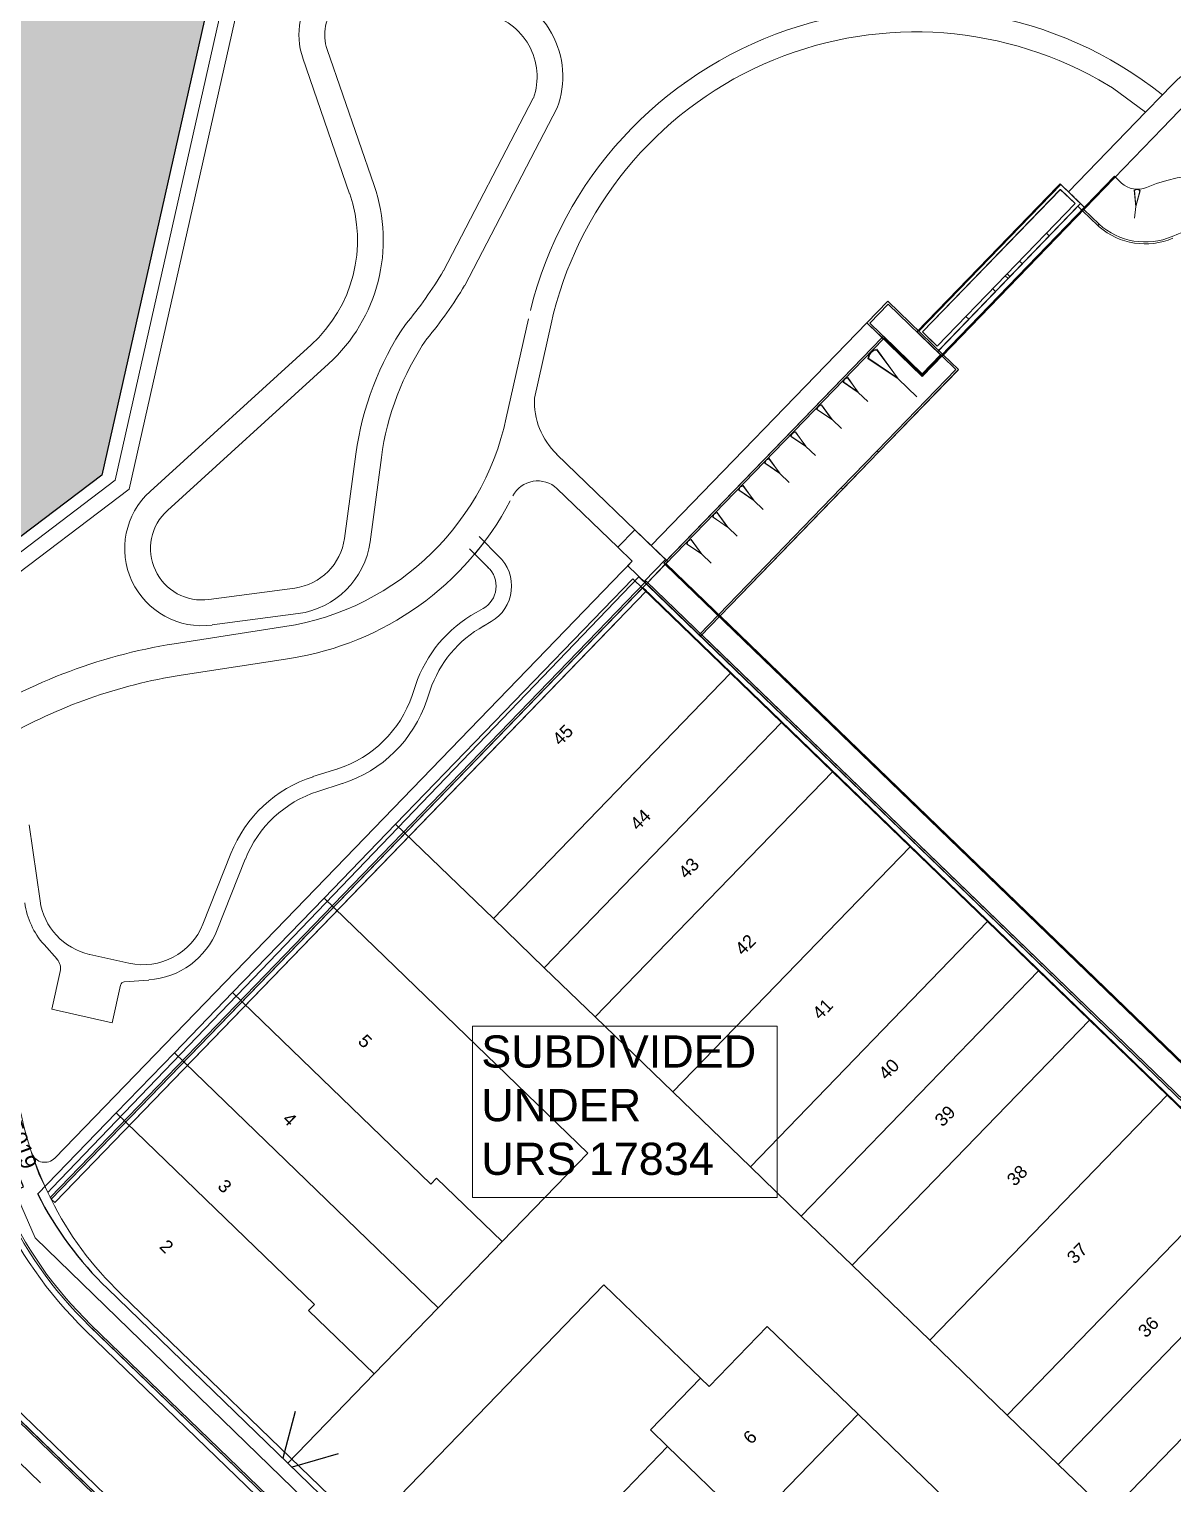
# Model space of a CAD drawing. Header units: metres. Extents: x 305195 to 309187, y 6261447 to 6263623.
# Drawn here: x 305469.8 to 305558.6, y 6262382.1 to 6262495.1 of the extents above; entities that cross this region are included whole.
import ezdxf
from ezdxf.enums import TextEntityAlignment as Align

# ---------------------------------------------------------------- set-up
doc = ezdxf.new("R2010")
doc.units = ezdxf.units.M
doc.linetypes.add('IE Trench LV', pattern=[6.5, 5, -1.5])
doc.layers.get('0').update_dxf_attribs({"color": 6})
for name, color, linetype in [('NOTE 1TO500_NEW', 7, 'Continuous'), ('Services_SP_NEW', 2, 'Continuous'), ('st_new', 9, 'Continuous'), ('SupportsUG_SP_LV_SL_NEW', 2, 'Continuous'), ('Trench_SP_NEW', 2, 'Continuous')]:
    doc.layers.add(name, color=color, linetype=linetype)
doc.styles.add('POLE_LABEL', font='arial.ttf')
doc.styles.get("Standard").update_dxf_attribs({"font": 'arial.ttf'})
doc.linetypes.add('IE Trench HV', pattern='A,7,-0.2,["/",Standard,S=3,R=0,X=0.6,Y=-1.4],-2.5', length=9.7)

# ---------------------------------------------------------------- blocks, each defined once
blk = doc.blocks.new('COLUMN_NEW')
at = {"lineweight": -3}
blk.add_lwpolyline([(-1.49, -1.49), (1.48, -1.49), (1.48, 1.48), (-1.49, 1.48)], close=True, dxfattribs=at)
for tag, height, flags, p in [('ASSET_NUM', 2.5, 8, (2, 2)), ('STREET_CODE', 0.2, 9, (1.5, 0)), ('COLUMN_TYPE', 0.2, 9, (1.5, -0.2)), ('OWNED_BY', 0.2, 9, (1.5, -0.4)), ('OPERATED_BY', 0.2, 9, (1.5, -0.6)), ('STATE', 0.2, 9, (1.5, -1)), ('SUBURB', 0.2, 9, (1.5, -1.8)), ('STREETNAME', 0.2, 9, (1.5, -2)), ('MAINTAINED_BY', 0.2, 9, (1.5, -0.8)), ('USAGE', 0.2, 9, (1.5, -1.2)), ('LEGEND', 0.2, 9, (1.5, -1.4)), ('PARENT', 0.2, 9, (1.5, -1.6)), ('LOCATION', 0.2, 9, (1.5, -2.2)), ('Z', 0.2, 1, (1.5, -2.8)), ('NOTES', 0.2, 9, (1.5, -2.4)), ('LABEL_ALIGNMENT', 0.2, 9, (1.5, -2.6))]:
    blk.add_attdef(tag, text='', height=height, dxfattribs=dict(flags=flags)).set_placement(p, align=Align.MIDDLE_LEFT)
at = {"style": 'POLE_LABEL', "flags": 9}
blk.add_attdef('STRUCTURE_PLANT_NUMBER', text='', height=0.2, dxfattribs=at).set_placement((1.5, 0.24), align=Align.MIDDLE_LEFT)
blk = doc.blocks.new('ST4_NEW')
at = {"layer": 'st_new', "color": 251, "lineweight": 0}
for p, q in [((60.31, 64.26), (72.12, 116.71)), ((60.31, 64.26), (72.12, 116.71)), ((61.39, 63.57), (73.02, 115.28)), ((76.76, 97.71), (80.41, 87.17)), ((74.87, 97.06), (78.51, 86.51)), ((104.49, 95.1), (104.99, 95.45)), ((137.73, 94.74), (136.67, 95.36)), ((85.8, 80.54), (92.77, 93.95)), ((140.31, 92.85), (137.73, 94.74)), ((140.31, 92.85), (141.62, 94.2)), ((141.62, 94.2), (142.24, 94.85)), ((141.62, 94.2), (142.24, 94.85)), ((87.44, 79.4), (94.62, 93.19)), ((134.32, 86.66), (140.31, 92.85)), ((134.32, 86.66), (140.31, 92.85)), ((143.53, 93.6), (141.61, 91.6)), ((143.53, 93.6), (141.61, 91.6)), ((141.61, 91.6), (135.62, 85.41)), ((141.61, 91.6), (135.62, 85.41)), ((133.68, 87.29), (122.55, 75.78)), ((133.68, 87.29), (122.56, 75.78)), ((133.68, 87.28), (122.56, 75.78)), ((122.66, 75.89), (133.68, 87.29)), ((133.73, 87.23), (122.71, 75.84)), ((122.76, 76), (133.47, 87.07)), ((122.92, 72.38), (137.89, 87.87)), ((137.95, 87.82), (122.97, 72.33)), ((133.47, 87.07), (133.68, 87.29)), ((133.47, 87.07), (133.47, 87.07)), ((135.62, 85.41), (133.68, 87.29)), ((133.68, 87.29), (135.62, 85.41)), ((133.68, 87.29), (133.73, 87.23)), ((135.26, 85.76), (133.68, 87.28)), ((134.76, 86.24), (133.89, 87.08)), ((137.89, 87.87), (137.95, 87.82)), ((138.43, 87.34), (137.95, 87.82)), ((122.98, 75.79), (133.69, 86.86)), ((133.68, 86.86), (122.98, 75.79)), ((134.83, 85.75), (133.68, 86.86)), ((133.69, 86.86), (134.83, 85.75)), ((135.62, 85.41), (134.32, 86.66)), ((134.83, 85.75), (124.13, 74.68)), ((124.13, 74.68), (134.83, 85.75)), ((124.14, 74.25), (135.26, 85.76)), ((135.05, 85.54), (124.35, 74.47)), ((135.62, 85.41), (124.5, 73.91)), ((124.5, 73.91), (135.62, 85.41)), ((135.41, 85.19), (124.6, 74.01)), ((135.41, 85.19), (135.05, 85.54)), ((135.62, 85.41), (135.41, 85.19)), ((135.41, 85.19), (135.51, 85.3)), ((136.6, 84.05), (135.41, 85.19)), ((136.6, 84.05), (135.41, 85.19)), ((135.51, 85.3), (136.7, 84.15)), ((136.7, 84.15), (136.6, 84.05)), ((136.7, 84.15), (136.6, 84.05)), ((136.6, 84.05), (136.71, 83.95)), ((136.71, 83.95), (136.6, 84.05)), ((136.6, 84.05), (136.6, 84.05)), ((136.6, 84.05), (136.6, 84.05)), ((132.83, 83.24), (132.61, 83.45)), ((142.37, 83.19), (142.37, 83.19)), ((129.77, 80.08), (129.55, 80.29)), ((130.74, 81.08), (130.52, 81.29)), ((128.66, 78.93), (128.44, 79.14)), ((129.63, 79.93), (129.41, 80.14)), ((120.29, 78.18), (118.66, 76.5)), ((120.29, 78.18), (118.66, 76.5)), ((124.6, 74.01), (120.29, 78.18)), ((124.6, 74.01), (120.29, 78.18)), ((118.9, 76.47), (120.32, 77.94)), ((120.32, 77.94), (124.39, 74.01)), ((126.57, 76.77), (126.35, 76.98)), ((90.83, 69.91), (92.4, 76.81)), ((94.15, 76.41), (92.86, 70.63)), ((101.92, 59.19), (118.66, 76.5)), ((101.92, 59.19), (118.66, 76.5)), ((118.66, 76.5), (119.85, 75.35)), ((118.66, 76.5), (122.97, 72.33)), ((118.66, 76.5), (122.97, 72.33)), ((122.97, 72.54), (118.9, 76.47)), ((122.55, 75.78), (124.5, 73.91)), ((122.55, 75.78), (122.76, 76)), ((122.56, 75.78), (124.14, 74.25)), ((124.14, 74.25), (122.55, 75.78)), ((122.71, 75.84), (122.66, 75.89)), ((122.76, 76), (122.76, 76)), ((123.48, 75.3), (122.98, 75.79)), ((122.98, 75.79), (124.13, 74.68)), ((75.52, 74.79), (63.01, 63.4)), ((102.9, 57.83), (119.85, 75.35)), ((119.95, 75.25), (103.01, 57.73)), ((119.85, 75.35), (103.11, 58.04)), ((119.95, 75.46), (119.85, 75.35)), ((119.85, 75.35), (122.97, 72.33)), ((119.85, 75.35), (119.95, 75.25)), ((122.97, 72.54), (119.95, 75.46)), ((119.95, 75.25), (120.01, 75.3)), ((122.97, 72.33), (119.95, 75.25)), ((120.01, 75.3), (123.03, 72.38)), ((124.13, 74.68), (123.48, 75.3)), ((124.39, 74.01), (122.97, 72.54)), ((122.97, 72.33), (124.6, 74.01)), ((122.97, 72.33), (124.6, 74.01)), ((122.97, 72.33), (124.6, 74.01)), ((124.39, 74.01), (122.97, 72.54)), ((124.35, 74.47), (124.14, 74.25)), ((124.24, 74.36), (124.14, 74.25)), ((124.14, 74.25), (124.39, 74.01)), ((124.6, 74.01), (124.24, 74.36)), ((124.5, 73.91), (124.6, 74.01)), ((125.57, 72.86), (124.5, 73.91)), ((124.6, 74.01), (125.79, 72.87)), ((124.6, 74.01), (125.79, 72.87)), ((76.87, 73.31), (64.36, 61.92)), ((125.79, 72.87), (107.28, 53.72)), ((119.46, 66.54), (125.57, 72.86)), ((125.72, 72.8), (119.57, 66.44)), ((122.97, 72.33), (122.92, 72.38)), ((123.03, 72.38), (122.97, 72.33)), ((125.79, 72.87), (125.72, 72.8)), ((125.72, 72.8), (125.72, 72.8)), ((78.11, 59.75), (78.99, 66.3)), ((80.09, 59.48), (80.98, 66.03)), ((94.58, 66.29), (103.04, 58.11)), ((116.68, 63.67), (119.46, 66.54)), ((119.57, 66.44), (116.79, 63.56)), ((119.46, 66.54), (119.57, 66.44)), ((119.57, 66.44), (119.46, 66.54)), ((41.73, 50.17), (60.31, 64.26)), ((41.73, 50.17), (60.31, 64.26)), ((42.45, 49.2), (61.39, 63.57)), ((99.33, 59.06), (94.6, 63.62)), ((116.68, 63.67), (107.17, 53.83)), ((107.28, 53.72), (116.79, 63.56)), ((116.79, 63.56), (116.68, 63.67)), ((116.79, 63.56), (116.68, 63.67)), ((100.65, 60.42), (99.33, 59.06)), ((99.33, 59.06), (100.65, 60.42)), ((100.65, 60.42), (103.22, 57.94)), ((89.3, 57.45), (87.82, 58.93)), ((88.97, 59.48), (88.22, 58.53)), ((88.56, 59.89), (90.14, 58.3)), ((100.45, 57.97), (99.33, 59.06)), ((103.11, 58.04), (101.92, 59.19)), ((78.18, 34.94), (100.45, 57.97)), ((100.11, 57.61), (100.45, 57.97)), ((101.37, 56.39), (103.04, 58.11)), ((103.22, 57.94), (101.55, 56.22)), ((103.07, 57.79), (101.55, 56.21)), ((101.55, 56.22), (103.01, 57.73)), ((103.01, 57.73), (102.9, 57.83)), ((103.01, 57.73), (163.82, -1.07)), ((103.07, 57.79), (103.02, 57.74)), ((163.83, -1.06), (103.02, 57.74)), ((103.15, 58.01), (103.04, 58.11)), ((163.88, -1.01), (103.07, 57.79)), ((100.97, 56.77), (55.42, 9.3)), ((101.55, 56.22), (100.11, 57.61)), ((112.9, 45.24), (100.97, 56.77)), ((55.26, 8.56), (101.54, 56.43)), ((101.55, 56.21), (55.33, 8.42)), ((101.28, 55.93), (55.33, 8.42)), ((55.61, 8.15), (101.56, 55.66)), ((67.58, 55), (74.25, 55.89)), ((101.28, 55.93), (99.19, 53.78)), ((101.28, 55.93), (101.55, 56.21)), ((161.87, -2.66), (101.28, 55.93)), ((161.87, -2.66), (101.28, 55.93)), ((101.56, 55.66), (101.28, 55.93)), ((162.25, -2.48), (101.37, 56.39)), ((101.54, 56.43), (235.77, -73.36)), ((101.55, 56.22), (162.36, -2.58)), ((235.56, -73.37), (101.55, 56.21)), ((235.56, -73.37), (101.55, 56.21)), ((101.55, 56.21), (162.14, -2.38)), ((235.56, -73.37), (101.55, 56.21)), ((101.55, 56.21), (162.36, -2.59)), ((88.32, 53.99), (88.88, 54.31)), ((99.47, 53.51), (55.61, 8.15)), ((67.84, 53.02), (74.51, 53.91)), ((89.5, 53.28), (88.91, 52.94)), ((104.31, 53.75), (104.2, 53.85)), ((105.65, 52.25), (107.17, 53.83)), ((107.28, 53.72), (105.75, 52.15)), ((107.17, 53.83), (107.28, 53.72)), ((107.17, 53.83), (107.28, 53.72)), ((107.28, 53.72), (156.26, 6.35)), ((64.89, 51.56), (73.49, 52.89)), ((152.73, 6.72), (105.65, 52.25)), ((105.75, 52.15), (105.65, 52.25)), ((152.8, 6.87), (105.86, 52.26)), ((73.87, 50.42), (65.43, 49.11)), ((83.36, 47.55), (83.62, 48.33)), ((84.76, 47.95), (84.5, 47.17)), ((162.25, -2.48), (112.9, 45.24)), ((75.66, 41.24), (77.58, 41.85)), ((77.94, 40.71), (76.03, 40.09)), ((53.62, 37.49), (54.48, 31.6)), ((67.12, 29.78), (69.29, 35.28)), ((55.62, 11.61), (78.18, 34.94)), ((70.41, 34.84), (68.23, 29.34)), ((55.79, 27.07), (54.79, 28.2)), ((58.33, 27.43), (61.37, 26.75)), ((55.38, 23.18), (56.04, 26.1)), ((60.72, 25.05), (60.06, 22.12)), ((62.93, 25.44), (61.01, 25.3)), ((60.06, 22.12), (55.38, 23.18)), ((53.82, 12.03), (53.86, 11.95)), ((54.37, 10.4), (53.82, 12.03)), ((219.41, -169.73), (32.43, 11.07)), ((54.56, 10.01), (54.37, 10.4)), ((55.07, 8.94), (54.86, 9.38)), ((55.42, 9.3), (55.07, 8.94)), ((55.37, 8.46), (55.26, 8.56)), ((55.33, 8.42), (55.61, 8.15)), ((55.33, 8.42), (55.33, 8.42)), ((60.75, 1.07), (188.29, -122.25)), ((185.55, -125.09), (58, -1.77)), ((225.66, -163.26), (58.09, -1.22)), ((185.86, -124.77), (58.32, -1.44)), ((185.96, -124.66), (58.42, -1.34)), ((179.92, -130.91), (52.37, -7.59)), ((179.5, -131.35), (51.96, -8.02)), ((179.6, -131.24), (52.06, -7.91))]:
    blk.add_line(p, q, dxfattribs=at)
at = {"layer": 'st_new', "color": 251, "lineweight": 0, "extrusion": (-0.000334177, -0.003495, 0.999994)}
for p, q in [((139.43, 86.8, 0), (139.55, 86.85, 0)), ((139.54, 85.53, 0), (139.43, 86.8, 0)), ((139.45, 86.77, 0), (139.55, 86.83, 0)), ((139.54, 85.55, 0), (139.45, 86.77, 0)), ((139.88, 86.75, 0), (139.54, 85.53, 0)), ((139.86, 86.73, 0), (139.54, 85.55, 0)), ((139.55, 86.85, 0), (139.67, 86.86)), ((139.55, 86.83, 0), (139.66, 86.84, 0)), ((139.66, 86.84, 0), (139.77, 86.81, 0)), ((139.67, 86.86), (139.78, 86.83, 0)), ((139.77, 86.81, 0), (139.86, 86.73, 0)), ((139.78, 86.83, 0), (139.88, 86.75, 0)), ((139.45, 84.62, -0.01), (139.54, 85.53, 0))]:
    blk.add_line(p, q, dxfattribs=at)
at = {"layer": 'st_new', "color": 251, "lineweight": 0, "extrusion": (0.002524, -0.002441, 0.999994)}
for p, q in [((118.75, 73.71, 0.02), (118.82, 74, 0.02)), ((121.1, 72.15, 0.01), (118.75, 73.71, 0.02)), ((118.82, 74, 0.02), (118.95, 74.22, 0.02)), ((118.82, 73.71, 0.02), (118.85, 73.96, 0.02)), ((121.06, 72.18, 0.01), (118.82, 73.71, 0.02)), ((118.85, 73.96, 0.02), (118.99, 74.18, 0.02)), ((118.95, 74.22, 0.02), (119.17, 74.36, 0.02)), ((118.99, 74.18, 0.02), (119.2, 74.33, 0.02)), ((119.17, 74.36, 0.02), (119.45, 74.44, 0.02)), ((119.2, 74.33, 0.02), (119.45, 74.37, 0.02)), ((119.45, 74.44, 0.02), (121.1, 72.15, 0.01)), ((119.45, 74.37, 0.02), (121.06, 72.18, 0.01)), ((116.83, 71.87, 0), (116.86, 72.02, 0)), ((118, 71.09, -0.01), (116.83, 71.87, 0)), ((116.86, 72.02, 0), (116.93, 72.13)), ((116.87, 71.87, 0), (116.88, 72, 0)), ((117.99, 71.11, -0.01), (116.87, 71.87, 0)), ((116.88, 72, 0), (116.95, 72.11, 0)), ((116.93, 72.13), (117.04, 72.2, 0)), ((116.95, 72.11, 0), (117.06, 72.18, 0)), ((117.04, 72.2, 0), (117.18, 72.24, 0)), ((117.06, 72.18, 0), (117.18, 72.2, 0)), ((117.18, 72.24, 0), (118, 71.09, -0.01)), ((117.18, 72.2, 0), (117.99, 71.11, -0.01)), ((122.55, 70.74), (121.1, 72.15, 0.01)), ((114.89, 70.01, -0.02), (115, 70.09, -0.02)), ((114.91, 69.99, -0.02), (115.01, 70.07, -0.02)), ((115, 70.09, -0.02), (115.14, 70.12, -0.02)), ((115.01, 70.07, -0.02), (115.14, 70.09, -0.02)), ((115.14, 70.12, -0.02), (115.96, 68.98, -0.02)), ((115.14, 70.09, -0.02), (115.94, 68.99, -0.02)), ((118.73, 70.39, -0.01), (118, 71.09, -0.01)), ((114.79, 69.76, -0.02), (114.82, 69.9, -0.02)), ((115.96, 68.98, -0.02), (114.79, 69.76, -0.02)), ((114.82, 69.9, -0.02), (114.89, 70.01, -0.02)), ((114.82, 69.76, -0.02), (114.84, 69.89, -0.02)), ((115.94, 68.99, -0.02), (114.82, 69.76, -0.02)), ((114.84, 69.89, -0.02), (114.91, 69.99, -0.02)), ((116.69, 68.27, -0.03), (115.96, 68.98, -0.02)), ((112.76, 67.67, -0.04), (112.8, 67.81, -0.04)), ((112.8, 67.81, -0.04), (112.87, 67.92, -0.04)), ((112.82, 67.79, -0.04), (112.89, 67.9, -0.04)), ((112.87, 67.92, -0.04), (112.97, 67.99, -0.04)), ((112.89, 67.9, -0.04), (112.99, 67.98, -0.04)), ((112.97, 67.99, -0.04), (113.12, 68.03, -0.04)), ((112.99, 67.98, -0.04), (113.12, 68, -0.04)), ((113.12, 68.03, -0.04), (113.94, 66.88, -0.04)), ((113.12, 68, -0.04), (113.92, 66.9, -0.04)), ((113.94, 66.88, -0.04), (112.76, 67.67, -0.04)), ((112.8, 67.67, -0.04), (112.82, 67.79, -0.04)), ((113.92, 66.9, -0.04), (112.8, 67.67, -0.04)), ((114.67, 66.18, -0.04), (113.94, 66.88, -0.04)), ((110.74, 65.58, -0.05), (110.78, 65.72, -0.05)), ((111.92, 64.79, -0.06), (110.74, 65.58, -0.05)), ((110.78, 65.72, -0.05), (110.85, 65.83, -0.05)), ((110.78, 65.58, -0.05), (110.79, 65.7, -0.05)), ((111.9, 64.81, -0.06), (110.78, 65.58, -0.05)), ((110.79, 65.7, -0.05), (110.86, 65.81, -0.05)), ((110.85, 65.83, -0.05), (110.95, 65.9, -0.05)), ((110.86, 65.81, -0.05), (110.97, 65.88, -0.05)), ((110.95, 65.9, -0.05), (111.09, 65.94, -0.05)), ((110.97, 65.88, -0.05), (111.09, 65.9, -0.05)), ((111.09, 65.94, -0.05), (111.92, 64.79, -0.06)), ((111.09, 65.9, -0.05), (111.9, 64.81, -0.06)), ((112.64, 64.09, -0.06), (111.92, 64.79, -0.06)), ((108.72, 63.49, -0.07), (108.75, 63.63, -0.07)), ((109.89, 62.7, -0.08), (108.72, 63.49, -0.07)), ((108.75, 63.63, -0.07), (108.82, 63.74, -0.07)), ((108.76, 63.49, -0.07), (108.77, 63.61, -0.07)), ((109.88, 62.72, -0.08), (108.76, 63.49, -0.07)), ((108.77, 63.61, -0.07), (108.84, 63.72, -0.07)), ((108.82, 63.74, -0.07), (108.93, 63.81, -0.07)), ((108.84, 63.72, -0.07), (108.95, 63.79, -0.07)), ((108.93, 63.81, -0.07), (109.07, 63.85, -0.07)), ((108.95, 63.79, -0.07), (109.07, 63.81, -0.07)), ((109.07, 63.85, -0.07), (109.89, 62.7, -0.08)), ((109.07, 63.81, -0.07), (109.88, 62.72, -0.08)), ((110.62, 62, -0.08), (109.89, 62.7, -0.08)), ((106.7, 61.39, -0.09), (106.73, 61.54, -0.09)), ((107.87, 60.61, -0.09), (106.7, 61.39, -0.09)), ((106.73, 61.54, -0.09), (106.8, 61.65, -0.09)), ((106.73, 61.4, -0.09), (106.75, 61.52, -0.09)), ((107.85, 60.63, -0.09), (106.73, 61.4, -0.09)), ((106.75, 61.52, -0.09), (106.82, 61.63, -0.09)), ((106.8, 61.65, -0.09), (106.91, 61.72, -0.09)), ((106.82, 61.63, -0.09), (106.92, 61.7, -0.09)), ((106.91, 61.72, -0.09), (107.05, 61.76, -0.09)), ((106.92, 61.7, -0.09), (107.05, 61.72, -0.09)), ((107.05, 61.76, -0.09), (107.87, 60.61, -0.09)), ((107.05, 61.72, -0.09), (107.85, 60.63, -0.09)), ((108.6, 59.91, -0.1), (107.87, 60.61, -0.09)), ((104.68, 59.3, -0.11), (104.71, 59.45, -0.11)), ((105.85, 58.52, -0.11), (104.68, 59.3, -0.11)), ((104.71, 59.45, -0.11), (104.78, 59.55, -0.11)), ((104.71, 59.3, -0.11), (104.73, 59.43, -0.11)), ((105.83, 58.54, -0.11), (104.71, 59.3, -0.11)), ((104.73, 59.43, -0.11), (104.8, 59.54, -0.11)), ((104.78, 59.55, -0.11), (104.88, 59.63, -0.11)), ((104.8, 59.54, -0.11), (104.9, 59.61, -0.11)), ((104.88, 59.63, -0.11), (105.03, 59.67, -0.11)), ((104.9, 59.61, -0.11), (105.03, 59.63, -0.11)), ((105.03, 59.67, -0.11), (105.85, 58.52, -0.11)), ((105.03, 59.63, -0.11), (105.83, 58.54, -0.11)), ((106.58, 57.82, -0.11), (105.85, 58.52, -0.11))]:
    blk.add_line(p, q, dxfattribs=at)
at = {"layer": 'st_new', "color": 251, "lineweight": 0}
for centre, radius, start, end in [((80.07, 98.86), 5.5, 77.9052, 199.0577), ((80.07, 98.86), 3.5, 77.9052, 199.0577), ((88.06, 95.61), 7, 339.7435, 77.9052), ((122.45, 70.09), 30.8, 51.528, 166.1578), ((88.06, 95.61), 5, 340.5585, 77.9052), ((122.45, 70.09), 29, 60.6435, 167.3998), ((150.72, 86.65), 11.8, 77.3194, 135.9648), ((150.72, 86.65), 11.8, 77.3194, 135.9648), ((68.12, 82.92), 13, 312.3021, 19.0577), ((139.67, 88.69), 1.82, 227.4593, 293.0623), ((145.28, 75.51), 12.5, 352.9487, 113.0623), ((68.12, 82.92), 11, 312.3021, 19.0577), ((140.28, 88.09), 5.32, 227.6769, 293.0623), ((140.28, 88.09), 5.47, 229.2019, 293.0623), ((146.01, 75.86), 8.18, 355.4745, 116.4209), ((59.04, 96.3), 31.05, 320.045, 329.5065), ((60.95, 95), 30.74, 319.9945, 329.4951), ((102.28, 63.16), 23.5, 145.8169, 172.3181), ((102.28, 63.16), 21.5, 145.8169, 172.318), ((98.53, 70.36), 5.67, 177.2857, 225.9633), ((70.29, 73.5), 20.85, 278.8177, 350.1081), ((67.05, 58.96), 6, 132.3022, 277.61), ((93.11, 62.02), 2.19, 47.1139, 151.9217), ((70.29, 73.5), 23.35, 278.8177, 332.3155), ((67.05, 58.96), 4, 132.3022, 277.61), ((73.65, 60.35), 4.5, 277.6101, 352.318), ((73.65, 60.35), 6.5, 277.6101, 352.318), ((87.88, 56.04), 3.2, 300.3655, 46.8001), ((87.88, 56.04), 2, 299.9999, 46.8001), ((93.29, 45.08), 10.2, 119.1391, 161.4074), ((93.29, 45.08), 9, 119.0835, 161.4074), ((71.56, 9.74), 42.35, 99.0589, 123.3853), ((71.56, 9.74), 39.85, 98.8501, 120.0335), ((74.83, 50.42), 9, 287.7745, 341.4074), ((74.83, 50.42), 10.2, 287.7745, 341.4074), ((78.78, 31.52), 10.2, 107.7745, 158.4043), ((78.78, 31.52), 9, 107.7746, 158.4043), ((59.42, 32.31), 6.2, 188.204, 221.5766), ((59.42, 32.31), 5, 188.2039, 257.3199), ((62.47, 31.63), 5, 257.3197, 338.4042), ((62.47, 31.63), 6.2, 274.2412, 338.4043), ((54.97, 26.34), 1.09, 347.3195, 41.5765), ((61.04, 24.98), 0.325, 94.2411, 167.319), ((79.87, 20.84), 31.45, 181.7156, 225.9631), ((79.87, 20.84), 31, 181.7156, 225.9631), ((79.87, 20.84), 30.85, 181.7156, 225.9631), ((79.87, 20.84), 27.5, 181.7156, 206.8664), ((54.84, 12.33), 1.05, 201.2687, 259.1826), ((54.84, 12.36), 1.08, 259.1827, 315.9515), ((29.9, -2.15), 27.5, 24.7913, 26.2386), ((78.34, 19.72), 25.63, 206.1572, 226.6657)]:
    blk.add_arc(centre, radius, start, end, dxfattribs=at)
blk = doc.blocks.new('ST5_NEW')
at = {"layer": 'st_new', "color": 7, "linetype": 'Continuous'}
for p, q in [((-163.71, 188.88), (-175.25, 137.62)), ((-175.25, 137.62), (-193.83, 123.54)), ((-152.43, 110.53), (-134.01, 129.58)), ((-134.01, 129.58), (-126.42, 122.24)), ((-126.42, 122.24), (-144.84, 103.19)), ((-126.42, 122.24), (-122.47, 118.42)), ((-122.47, 118.42), (-140.89, 99.37)), ((-122.47, 118.42), (-118.51, 114.59)), ((-118.51, 114.59), (-136.93, 95.54)), ((-118.51, 114.59), (-112.49, 108.77)), ((-157.99, 104.78), (-152.43, 110.53)), ((-152.43, 110.53), (-144.84, 103.19)), ((-112.49, 108.77), (-130.91, 89.72)), ((-112.49, 108.77), (-106.47, 102.95)), ((-165.09, 97.44), (-157.99, 104.78)), ((-157.99, 104.78), (-137.51, 84.97)), ((-144.84, 103.19), (-140.89, 99.37)), ((-106.47, 102.95), (-124.89, 83.9)), ((-106.47, 102.95), (-102.52, 99.13)), ((-140.89, 99.37), (-136.93, 95.54)), ((-102.52, 99.13), (-120.94, 80.08)), ((-102.52, 99.13), (-98.56, 95.3)), ((-169.61, 92.76), (-165.09, 97.44)), ((-165.09, 97.44), (-149.7, 82.55)), ((-136.93, 95.54), (-130.91, 89.72)), ((-98.56, 95.3), (-116.98, 76.25)), ((-98.56, 95.3), (-92.54, 89.48)), ((-174.13, 88.09), (-169.61, 92.76)), ((-169.61, 92.76), (-149.12, 72.95)), ((-130.91, 89.72), (-124.89, 83.9)), ((-92.54, 89.48), (-110.96, 70.43)), ((-92.54, 89.48), (-86.52, 83.66)), ((-180.23, 81.78), (-174.13, 88.09)), ((-158.74, 73.21), (-174.13, 88.09)), ((-144.15, 78.1), (-137.51, 84.97)), ((-124.89, 83.9), (-120.94, 80.08)), ((-86.52, 83.66), (-104.94, 64.61)), ((-149.7, 82.55), (-149.25, 83.02)), ((-144.15, 78.1), (-149.25, 83.02)), ((-120.94, 80.08), (-116.98, 76.25)), ((-82.57, 79.84), (-100.99, 60.79)), ((-149.12, 72.95), (-144.15, 78.1)), ((-116.98, 76.25), (-110.96, 70.43)), ((-78.62, 76.02), (-97.04, 56.97)), ((-155.04, 55.32), (-136.27, 74.73)), ((-136.27, 74.73), (-155.04, 55.32)), ((-136.27, 74.73), (-128.77, 67.48)), ((-128.77, 67.48), (-136.27, 74.73)), ((-160.79, 60.88), (-174.81, 74.44)), ((-159.19, 72.74), (-158.74, 73.21)), ((-159.19, 72.74), (-154.1, 67.81)), ((-154.1, 67.81), (-149.12, 72.95)), ((-123.58, 71.51), (-128.1, 66.83)), ((-116.53, 64.68), (-123.58, 71.51)), ((-110.96, 70.43), (-104.94, 64.61)), ((-160.79, 60.88), (-154.1, 67.81)), ((-132.65, 63.47), (-128.77, 67.48)), ((-132.65, 63.47), (-128.77, 67.48)), ((-128.1, 66.83), (-128.77, 67.48)), ((-124.92, 56), (-116.53, 64.68)), ((-108.8, 57.21), (-116.53, 64.68)), ((-104.94, 64.61), (-100.99, 60.79)), ((-131.31, 62.17), (-132.65, 63.47)), ((-131.31, 62.17), (-146.2, 46.77)), ((-124.25, 55.35), (-131.31, 62.17)), ((-155.04, 55.32), (-160.79, 60.88)), ((-100.99, 60.79), (-97.04, 56.97))]:
    blk.add_line(p, q, dxfattribs=at)
blk.add_arc((-155.69, 94.21), 27.5, 206.8636, 225.9631, dxfattribs=at)
blk = doc.blocks.new('PLAN_NEW')
at = {"layer": 'st_new'}
h = blk.add_hatch(color=254, dxfattribs=at)
h.dxf.hatch_style = 1
h.paths.add_polyline_path([(-176.86, -825.17), (-170.89, -821.39), (-102.12, -836.86), (-93.57, -837.55), (-86.47, -837.05), (-79.62, -835.57), (-73.05, -833.16), (-67.79, -830.8), (-61.53, -833.47), (-60.35, -840.46), (-60.65, -847.53), (-71.38, -920.65), (-161.01, -900.49), (-172.81, -952.94), (-191.39, -967.03), (-200.87, -957), (-203.24, -953.73), (-204.29, -950.13), (-204.1, -946.21)])
at = {"layer": 'st_new', "lineweight": 0}
blk.add_blockref('ST4_NEW', (-232.08, -1017.59), dxfattribs=at)
at = {"layer": 'st_new'}
blk.add_blockref('ST5_NEW', (2.43, -1090.56), dxfattribs=at)
at = {"layer": 'st_new', "lineweight": 0}
for s, rotation, p in [('45', 45.2827, (-137.22, -974.01)), ('44', 45.2827, (-131.19, -980.59)), ('43', 45.2827, (-127.44, -984.36)), ('42', 45.2827, (-123.04, -990.31)), ('41', 45.2827, (-117.04, -995.3)), ('5', 315.2827, (-152.99, -996.98)), ('40', 45.2827, (-111.9, -999.98)), ('39', 45.2827, (-107.54, -1003.61)), ('4', 315.2827, (-158.85, -1003.04)), ('38', 45.2827, (-101.94, -1008.23)), ('3', 315.2827, (-163.89, -1008.24)), ('2', 315.2827, (-168.41, -1012.92)), ('37', 45.2827, (-97.28, -1014.27)), ('36', 45.2827, (-91.75, -1020)), ('6', 45.2827, (-122.41, -1028.28))]:
    blk.add_text(s, height=1, rotation=rotation, dxfattribs=at).set_placement(p)

msp = doc.modelspace()

# ---------------------------------------------------------------- linework, layer by layer
at = {"layer": 'NOTE 1TO500_NEW', "color": 7, "lineweight": 0}
for p, q in [((305527.89, 6262417.6), (305504.23, 6262417.6)), ((305504.23, 6262417.6), (305504.23, 6262404.29)), ((305527.89, 6262404.29), (305527.89, 6262417.6)), ((305504.23, 6262404.29), (305527.89, 6262404.29))]:
    msp.add_line(p, q, dxfattribs=at)
at = {"layer": 'Services_SP_NEW', "color": 2}
for p, q in [((305490.45, 6262387.67), (305489.5, 6262384.06)), ((305493.81, 6262384.4), (305490.22, 6262383.35))]:
    msp.add_line(p, q, dxfattribs=at)
at = {"layer": 'Trench_SP_NEW', "linetype": 'IE Trench LV'}
msp.add_line((305443.7, 6262408.18), (305594.34, 6262262.77), dxfattribs=at)
at = {"layer": 'Trench_SP_NEW', "linetype": 'IE Trench HV', "lineweight": 0}
msp.add_lwpolyline([(305468.98, 6262404.15), (305470.27, 6262401.16), (305596.67, 6262278.3)], dxfattribs=at)

# ---------------------------------------------------------------- block references
at = {"layer": 'st_new'}
msp.add_blockref('PLAN_NEW', (305648.26, 6263413.34), dxfattribs=at)
at = {"layer": 'SupportsUG_SP_LV_SL_NEW'}
ref = msp.add_blockref('COLUMN_NEW', (305468.4, 6262405.52), dxfattribs=dict(at, xscale=0.5, yscale=0.5, zscale=0.5, rotation=203.4484006494405))
ref.add_attrib('ASSET_NUM', '925019', dxfattribs={"layer": '0', "height": 1.25, "rotation": 290}).set_placement((305467.89, 6262412.07), align=Align.MIDDLE_LEFT)

# ---------------------------------------------------------------- texts
at = {"layer": 'NOTE 1TO500_NEW', "color": 7, "lineweight": 0, "insert": (305504.91, 6262416.89), "char_height": 2.5, "width": 128.5877, "attachment_point": 1}
msp.add_mtext('SUBDIVIDED \\PUNDER \\PURS 17834', dxfattribs=at)

doc.saveas('drawing.dxf')
